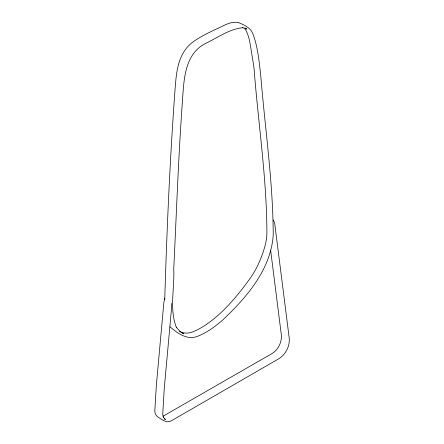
<?xml version="1.0" encoding="UTF-8"?>
<svg xmlns="http://www.w3.org/2000/svg" width="444" height="444" viewBox="0 0 444 444"><rect width="100%" height="100%" fill="white"/><g stroke="black" fill="none" stroke-linecap="round" stroke-linejoin="round"><path stroke-width="0.67" d="M164.757 299.661L164.768 298.401C166.905 228.993 169.897 159.562 174.997 90.304C176.251 73.549 177.428 54.668 191.497 43.118C198.696 37.496 207.009 33.55 215.174 29.548C222.566 26.679 229.859 20.946 238.206 22.505C243.601 24.653 249.794 27.289 252.475 32.806C257.997 46.653 259.157 61.899 260.833 76.618C265.151 129.371 273.038 182.023 273.221 235.026C270.89 269.736 246.22 297.93 222 320.668C214.236 327.195 205.877 333.422 196.209 336.785C186.402 339.882 177.095 332.872 170.041 326.812M164.768 298.401L163.897 302.181L156.36 385.142L154.828 410.522C154.662 412.853 155.65 415.212 157.448 416.705C161.494 419.153 166.733 424.014 171.684 420.607L279.365 358.436C286.591 353.507 290.581 344.627 288.944 335.975L274.708 223.399L273.349 219.947M162.904 416.289L272.405 353.346C279.082 348.84 282.606 340.659 281.058 332.728L270.657 250.449M244.022 27.978L242.219 27.7L242.591 27.711C229.659 29.043 218.387 37.179 206.876 42.774C184.837 52.958 183.983 78.582 182.551 99.484C178.41 155.961 176.501 212.576 173.737 269.131C174.731 288.306 169.147 309.129 176.423 327.506L176.229 327.195L179.72 331.052M245.71 28.516L246.82 29.065L245.216 28.133M179.398 331.246L183.677 333.721L182.306 332.917M164.297 418.897L165.49 419.586L163.431 417.427L163.631 417.737L162.715 414.541L164.247 388.639L171.539 308.341L171.523 303.419M243.984 27.789A28.616 16.522 -60 0 1 246.259 31.03A78.516 45.332 -60 0 1 249.983 42.985L253.513 64.508A125.474 72.444 -60 0 1 254.523 74.453C258.841 127.162 266.722 179.77 266.911 232.728A42.152 24.337 -60 0 1 264.968 246.076A76.213 44 -60 0 1 258.841 263.042A53.141 30.68 -60 0 1 249.939 278.632A166.839 96.326 -60 0 1 231.69 301.626A110.334 63.703 -60 0 1 213.447 319.153A97.83 56.482 -60 0 1 203.974 326.035A73.443 42.402 -60 0 1 193.506 331.568A33.233 19.186 -60 0 1 181.735 332.284A75.702 43.706 -60 0 1 180.281 331.657"/></g></svg>
